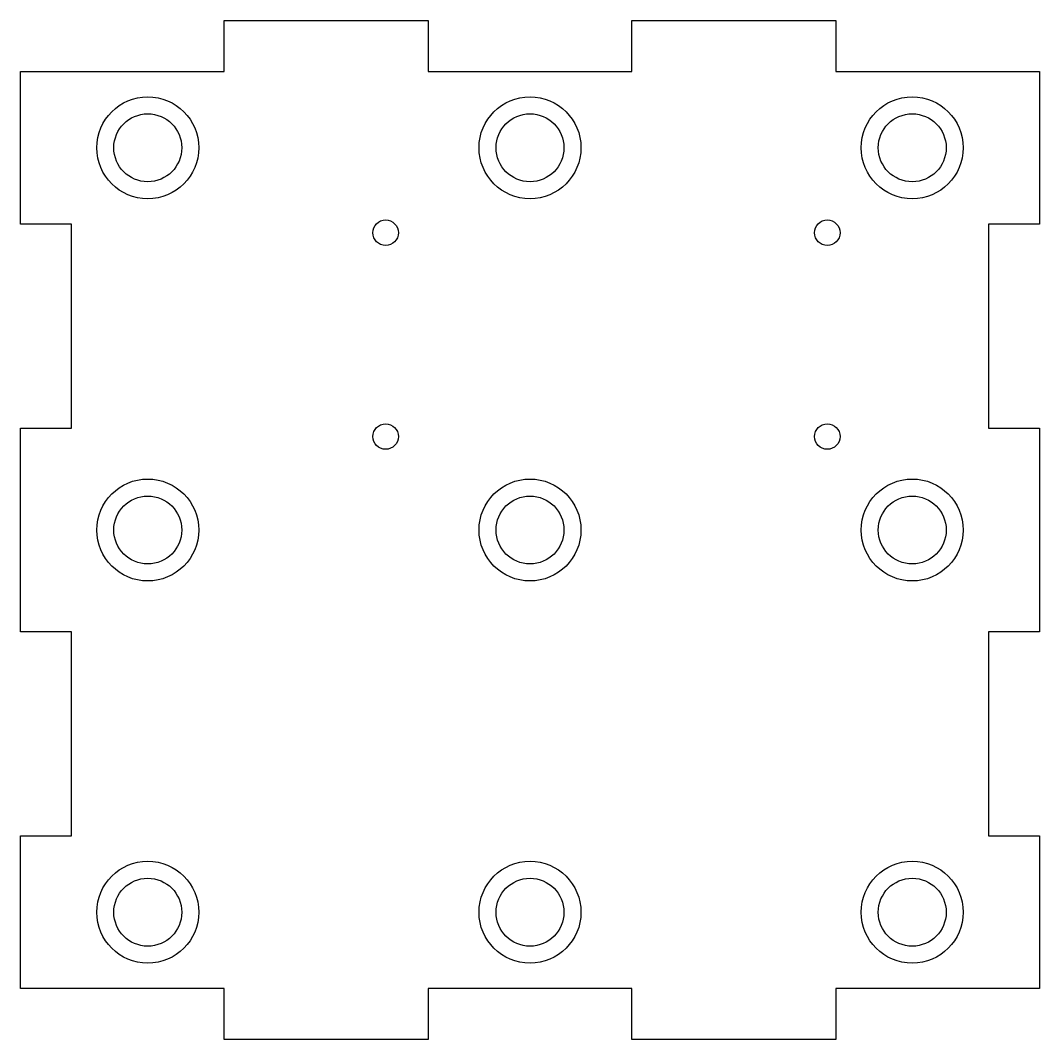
# Model space of a CAD drawing. Header units: millimetres. Extents: x -120 to 0, y 0 to 120.
import ezdxf

# ---------------------------------------------------------------- set-up
doc = ezdxf.new("R2010")
doc.units = ezdxf.units.MM
doc.layers.get('0').update_dxf_attribs({"linetype": 'CONTINUOUS'})

msp = doc.modelspace()

# ---------------------------------------------------------------- linework, layer by layer
msp.add_lwpolyline([(0, 48), (-6, 48), (-6, 24), (0, 24), (0, 6), (-24, 6), (-24, 0), (-48, 0), (-48, 6), (-72, 6), (-72, 0), (-96, 0), (-96, 6), (-120, 6), (-120, 24), (-114, 24), (-114, 48), (-120, 48), (-120, 72), (-114, 72), (-114, 96), (-120, 96), (-120, 114), (-96, 114), (-96, 120), (-72, 120), (-72, 114), (-48, 114), (-48, 120), (-24, 120), (-24, 114), (0, 114), (0, 96), (-6, 96), (-6, 72), (0, 72)], close=True)
for centre, radius in [((-105, 105), 6), ((-60, 105), 6), ((-15, 105), 6), ((-105, 105), 4), ((-60, 105), 4), ((-15, 105), 4), ((-77, 95), 1.5), ((-25, 95), 1.5), ((-77, 71), 1.5), ((-25, 71), 1.5), ((-105, 60), 6), ((-60, 60), 6), ((-15, 60), 6), ((-105, 60), 4), ((-60, 60), 4), ((-15, 60), 4), ((-105, 15), 6), ((-60, 15), 6), ((-15, 15), 6), ((-105, 15), 4), ((-60, 15), 4), ((-15, 15), 4)]:
    msp.add_circle(centre, radius)

doc.saveas('drawing.dxf')
